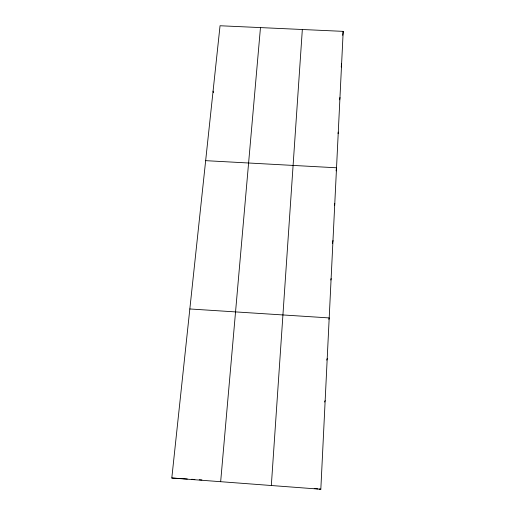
<?xml version="1.0" encoding="UTF-8"?>
<svg xmlns="http://www.w3.org/2000/svg" width="515" height="515" viewBox="0 0 515 515"><rect width="100%" height="100%" fill="white"/><g stroke="black" fill="none" stroke-linecap="round" stroke-linejoin="round"><path stroke-width="0.77" d="M320.826 489.25L343.196 31.364L220.047 25.75L171.804 478.01L320.826 489.25L319.223 489.057M271.328 485.516L302.337 29.503M220.658 481.699L260.468 27.591M342.726 35.29L343.196 31.364M341.22 67.002L341.606 63.912M339.655 99.839L339.971 97.47M338.065 133.61L338.278 132.078M336.063 170.896L336.533 167.787L205.652 160.661M334.531 205.125L334.789 203.547M332.445 243.421L332.986 240.453M330.823 280.025L331.119 278.557M328.853 319.345L329.201 317.922L189.835 308.968M326.755 360.107L327.212 358.601M324.566 402.028L325.158 400.664M171.804 478.01L181.216 478.609M182.664 478.699L187.299 478.995M191.664 479.272L194.87 479.478M199.26 479.755L201.912 479.922M314.208 488.465L317.813 488.896M213.068 91.136L213.358 92.661"/></g></svg>
